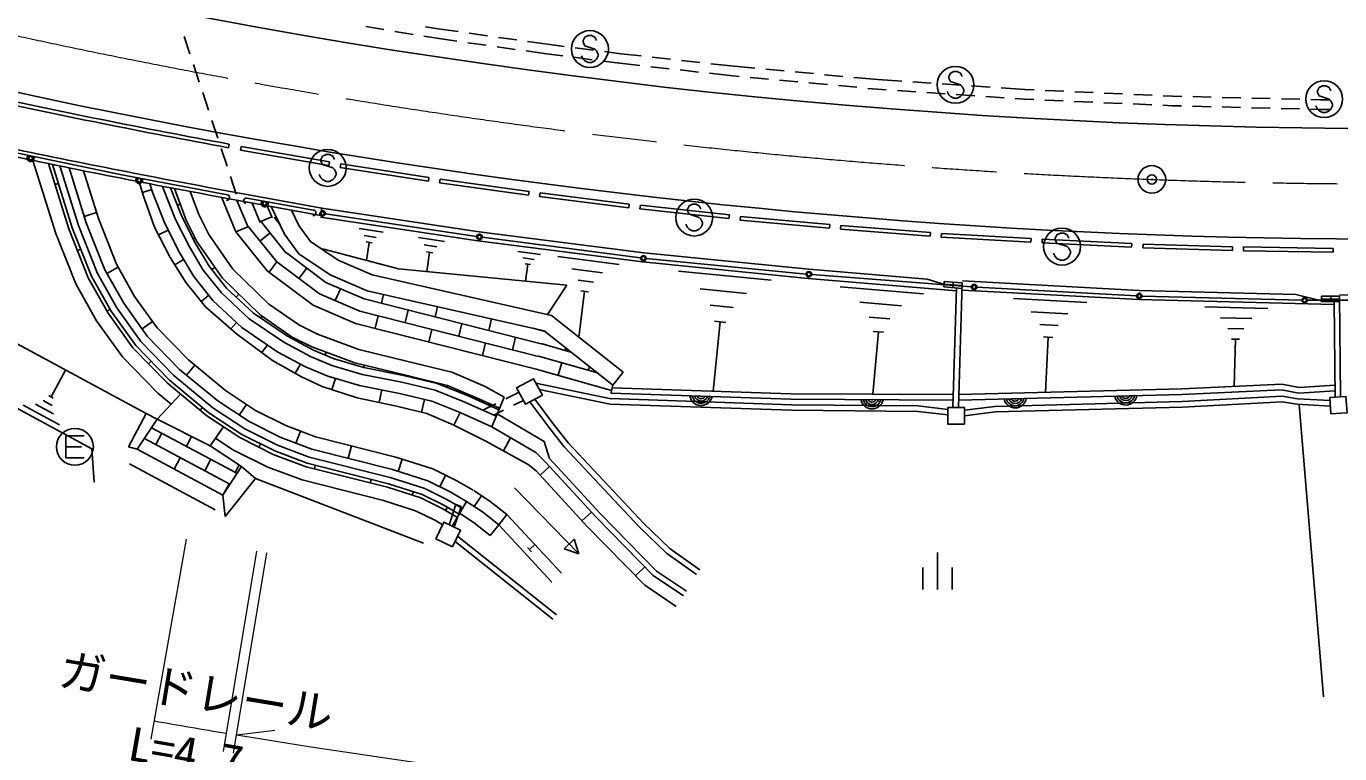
# Model space of a CAD drawing. Units: millimetres at full size, sheet at 1:1000; details may follow other scales. Extents: x 40000 to 680000, y 20000 to 380000.
# Drawn here: x 310850 to 382040, y 240676 to 280111 of the extents above; entities that cross this region are included whole.
import ezdxf
from ezdxf.enums import TextEntityAlignment as Align

# ---------------------------------------------------------------- set-up
doc = ezdxf.new("R2010")
doc.units = ezdxf.units.MM
doc.header["$LTSCALE"] = 1000
doc.header["$PDMODE"] = 32
doc.header["$PDSIZE"] = 500
doc.linetypes.add('CHAIN', pattern=[18.5, 12, -1.5, 3.5, -1.5])
for name, color, linetype, lineweight in [('M-BGD', 7, 'Continuous', 25), ('M-BMK', 2, 'CHAIN', 13), ('M-BMK-SRVR', 3, 'Continuous', 25), ('M-STR-HTXT', 7, 'Continuous', 13), ('M-STR-STR1', 1, 'Continuous', 25), ('M-STR-STRC', 7, 'Continuous', 25)]:
    doc.layers.add(name, color=color, linetype=linetype, lineweight=lineweight)
doc.styles.add('ＭＳ ゴシック', font='')
doc.styles.get('ＭＳ ゴシック').set_extended_font_data('MS Gothic')

msp = doc.modelspace()

# ---------------------------------------------------------------- linework, layer by layer
at = {"layer": 'M-BGD'}
for p, q in [((330233, 279932), (329247, 280095)), ((331812, 279671), (330825, 279834)), ((333177, 279972), (332488, 280086)), ((334262, 279819), (333177, 279972)), ((333098, 279458), (332404, 279573)), ((334188, 279304), (333098, 279458)), ((335772, 279080), (334782, 279220)), ((335846, 279595), (334856, 279735)), ((337431, 279371), (336441, 279511)), ((339110, 279134), (338025, 279287)), ((340002, 279019), (339110, 279134)), ((337357, 278857), (336366, 278996)), ((339041, 278619), (337951, 278773)), ((339937, 278503), (339041, 278619)), ((341523, 278299), (340532, 278427)), ((341589, 278815), (340597, 278942)), ((343076, 278623), (342184, 278738)), ((344170, 278501), (343076, 278623)), ((345760, 278325), (344766, 278435)), ((343014, 278107), (342119, 278222)), ((344113, 277985), (343014, 278107)), ((345703, 277808), (344709, 277918)), ((347293, 277631), (346299, 277742)), ((347351, 278148), (346357, 278258)), ((349041, 277960), (347947, 278082)), ((350334, 277839), (349041, 277960)), ((351927, 277691), (350932, 277784)), ((348988, 277443), (347889, 277565)), ((349490, 277396), (348988, 277443)), ((351084, 277247), (350088, 277340)), ((352677, 277099), (351681, 277192)), ((353520, 277543), (352525, 277635)), ((354270, 276950), (353274, 277043)), ((355113, 277394), (354118, 277487)), ((357004, 277218), (355711, 277338)), ((358298, 277131), (357004, 277218)), ((359894, 277024), (358897, 277091)), ((361491, 276916), (360493, 276983)), ((355863, 276802), (354867, 276895)), ((356963, 276699), (356460, 276746)), ((357465, 276666), (356963, 276699)), ((359061, 276558), (358063, 276625)), ((360657, 276451), (359660, 276518)), ((362254, 276344), (361256, 276411)), ((363087, 276809), (362089, 276876)), ((363850, 276237), (362852, 276304)), ((364980, 276682), (363686, 276769)), ((365479, 276659), (364980, 276682)), ((367078, 276588), (366079, 276632)), ((368676, 276516), (367677, 276561)), ((370275, 276444), (369276, 276489)), ((371873, 276372), (370874, 276417)), ((372972, 276323), (372472, 276345)), ((373478, 276311), (372972, 276323)), ((375077, 276271), (374078, 276296)), ((376677, 276232), (375677, 276257)), ((364951, 276163), (364449, 276196)), ((365456, 276140), (364951, 276163)), ((367054, 276068), (366055, 276113)), ((368653, 275996), (367654, 276041)), ((370251, 275925), (369252, 275969)), ((371849, 275853), (370850, 275898)), ((372954, 275803), (372449, 275826)), ((373466, 275791), (372954, 275803)), ((375065, 275751), (374065, 275776)), ((376665, 275712), (375665, 275737)), ((378264, 275673), (377264, 275698)), ((378276, 276193), (377277, 276217)), ((379864, 275634), (378864, 275658)), ((379876, 276154), (378876, 276178)), ((380975, 275607), (380463, 275619)), ((380981, 276127), (380476, 276139)), ((381485, 275606), (380975, 275607)), ((381485, 276126), (380981, 276127)), ((321854, 273722), (321818, 273525)), ((322504, 273598), (322470, 273401)), ((322470, 273401), (327256, 272559)), ((322504, 273598), (327290, 272756)), ((327290, 272756), (327256, 272559)), ((327892, 272648), (327861, 272451)), ((327861, 272451), (332646, 271710)), ((327892, 272648), (332677, 271908)), ((312596, 271592), (312405, 271532)), ((317147, 271098), (317647, 271256)), ((332677, 271908), (332646, 271710)), ((333280, 271814), (333253, 271616)), ((333253, 271616), (338072, 270960)), ((333280, 271814), (338099, 271158)), ((326876, 270250), (322203, 271103)), ((322869, 269223), (322268, 270668)), ((322284, 270629), (322346, 270655)), ((322346, 270670), (326804, 269856)), ((323524, 269471), (323085, 270526)), ((338099, 271158), (338072, 270960)), ((338700, 271074), (338675, 270876)), ((338675, 270876), (343504, 270274)), ((338700, 271074), (343529, 270472)), ((314660, 270011), (313992, 269802)), ((319198, 270464), (319043, 270405)), ((324179, 269719), (323903, 270384)), ((326876, 270250), (326804, 269856)), ((343529, 270472), (343504, 270274)), ((344135, 270408), (344113, 270209)), ((344113, 270209), (348935, 269683)), ((344135, 270408), (348957, 269882)), ((348957, 269882), (348935, 269683)), ((322214, 268975), (322861, 269244)), ((324427, 267334), (322903, 269236)), ((323507, 269513), (324153, 269782)), ((324944, 267808), (323591, 269496)), ((324610, 269344), (324279, 269757)), ((328887, 269140), (330187, 268945)), ((349563, 269803), (349545, 269604)), ((349545, 269604), (354384, 269173)), ((349563, 269803), (354401, 269372)), ((354401, 269372), (354384, 269173)), ((355002, 269317), (354987, 269117)), ((354987, 269117), (359841, 268736)), ((355002, 269317), (359857, 268935)), ((318017, 268796), (318533, 269065)), ((319893, 268597), (319992, 268648)), ((323518, 268468), (324064, 268906)), ((329163, 268766), (329813, 268669)), ((329277, 268417), (329602, 268368)), ((329440, 268393), (329297, 267417)), ((332118, 268656), (333511, 268448)), ((359857, 268935), (359841, 268736)), ((360458, 268876), (360447, 268676)), ((360447, 268676), (365297, 268400)), ((360458, 268876), (365308, 268600)), ((365308, 268600), (365297, 268400)), ((365916, 268572), (365906, 268372)), ((365916, 268572), (370765, 268329)), ((313807, 268027), (313621, 267953)), ((327095, 266221), (324960, 267822)), ((332414, 268256), (333111, 268152)), ((332536, 267881), (332884, 267829)), ((332710, 267855), (332562, 266809)), ((337500, 267900), (338727, 267743)), ((365906, 268372), (370755, 268130)), ((370765, 268329), (370755, 268130)), ((371378, 268298), (371372, 268098)), ((371372, 268098), (376221, 267960)), ((371378, 268298), (376227, 268160)), ((376227, 268160), (376221, 267960)), ((376831, 268146), (376828, 267946)), ((376828, 267946), (381683, 267863)), ((376831, 268146), (381687, 268063)), ((381687, 268063), (381683, 267863)), ((315833, 267054), (315223, 266712)), ((318900, 267179), (319376, 267475)), ((321069, 267039), (320907, 266926)), ((324009, 266785), (324406, 267315)), ((326752, 265603), (324435, 267341)), ((325629, 266445), (326049, 267005)), ((337768, 267554), (338381, 267476)), ((337882, 267228), (338188, 267189)), ((338035, 267208), (337915, 266289)), ((339658, 267624), (342989, 267199)), ((340420, 266963), (342086, 266750)), ((340766, 266354), (341598, 266248)), ((346207, 266843), (351218, 266342)), ((359671, 266400), (360564, 266136)), ((360597, 266278), (360574, 265979)), ((360597, 266278), (361585, 266203)), ((322373, 265584), (322227, 265433)), ((328934, 264666), (326750, 265601)), ((329164, 265328), (327092, 266216)), ((327600, 265237), (327876, 265880)), ((330097, 265095), (330218, 265574)), ((340153, 266072), (339110, 264482)), ((341111, 265746), (340807, 263246)), ((340903, 265773), (341319, 265720)), ((347376, 265883), (349882, 265632)), ((354970, 265995), (359478, 265613)), ((360574, 265979), (361576, 265903)), ((360585, 266128), (361581, 266053)), ((361095, 266240), (361072, 265941)), ((361277, 265925), (361078, 259453)), ((361585, 266203), (361378, 259454)), ((379665, 265576), (381060, 265234)), ((320329, 265197), (320738, 265531)), ((338765, 262903), (329165, 265330)), ((333005, 264359), (333145, 264911)), ((347919, 264985), (349172, 264860)), ((356033, 265148), (358288, 264957)), ((364355, 265355), (368341, 265142)), ((374731, 264901), (378150, 264814)), ((381059, 265475), (382037, 265483)), ((381059, 265475), (381061, 265175)), ((381060, 265325), (382039, 265333)), ((381061, 265175), (382040, 265183)), ((381559, 265479), (381561, 265179)), ((381740, 265180), (381787, 260001)), ((382037, 265483), (382087, 260022)), ((317352, 259112), (307745, 264308)), ((315397, 264766), (315222, 264668)), ((323634, 264389), (323564, 264287)), ((338622, 262218), (328934, 264666)), ((329754, 263737), (329925, 264416)), ((331379, 264048), (331551, 264727)), ((335914, 263624), (336071, 264248)), ((348149, 264118), (348775, 264056)), ((356533, 264349), (357661, 264253)), ((365316, 264638), (367309, 264531)), ((375571, 264309), (377281, 264266)), ((317694, 264111), (317125, 263703)), ((321936, 263704), (322241, 264052)), ((332662, 263002), (332834, 263681)), ((334288, 263313), (334459, 263992)), ((338908, 263589), (338318, 263739)), ((338936, 263585), (338909, 263592)), ((348462, 264087), (348075, 260330)), ((357033, 263550), (356735, 260169)), ((356752, 263573), (357315, 263526)), ((365778, 263947), (366775, 263893)), ((375984, 263728), (376839, 263707)), ((323625, 262425), (323925, 262835)), ((325232, 263187), (325270, 263258)), ((335571, 262267), (335742, 262946)), ((337196, 262578), (337368, 263257)), ((340370, 262452), (338766, 262906)), ((365992, 263269), (366490, 263242)), ((366241, 263256), (366102, 260265)), ((376183, 263153), (376611, 263142)), ((376397, 263148), (376314, 260584)), ((327111, 262439), (327054, 262283)), ((341804, 261318), (338622, 262219)), ((340061, 262539), (340097, 262667)), ((312191, 260023), (312991, 261500)), ((317618, 261949), (317475, 261809)), ((319984, 261740), (319538, 261201)), ((325425, 261301), (325709, 261796)), ((329181, 261740), (329149, 261607)), ((339680, 261192), (339871, 261865)), ((341314, 261457), (341371, 261660)), ((342638, 260659), (343196, 261365)), ((327418, 260419), (327610, 261017)), ((331423, 261156), (331431, 261191)), ((333637, 260543), (333676, 260640)), ((342555, 259919), (338471, 260761)), ((342638, 260659), (342567, 260375)), ((312315, 259956), (312068, 260089)), ((319216, 260169), (317946, 258810)), ((329972, 259726), (330115, 260399)), ((332263, 259188), (332437, 259885)), ((336751, 260007), (336084, 258398)), ((337557, 260272), (336846, 259918)), ((342494, 259625), (338658, 260416)), ((342567, 260375), (342556, 260213)), ((312644, 258505), (310674, 259570)), ((312329, 259099), (311344, 259632)), ((312260, 259561), (311768, 259827)), ((320401, 259446), (320273, 259292)), ((322784, 259610), (322398, 259026)), ((334027, 258488), (334369, 259171)), ((336308, 259651), (335597, 259297)), ((335932, 259664), (335895, 259580)), ((336722, 259298), (336186, 259032)), ((337796, 259832), (337259, 259566)), ((379844, 259615), (381155, 243767)), ((317946, 258810), (316861, 257178)), ((313986, 257914), (312986, 257914)), ((312986, 257914), (312986, 256714)), ((321892, 255287), (317250, 257763)), ((322270, 255878), (317640, 258349)), ((317873, 257431), (318203, 258049)), ((319526, 257342), (319811, 257876)), ((321542, 258393), (320816, 257372)), ((325715, 258167), (325468, 257511)), ((336708, 257100), (337095, 257806)), ((312986, 257314), (313836, 257314)), ((316861, 257178), (316397, 257318)), ((321513, 254695), (316861, 257178)), ((323551, 257472), (323461, 257293)), ((328474, 257367), (328302, 256688)), ((312986, 256714), (313986, 256714)), ((321090, 253901), (316437, 256384)), ((318867, 256107), (319196, 256725)), ((320520, 256019), (320849, 256636)), ((322173, 255930), (322386, 256330)), ((326515, 256316), (326466, 256122)), ((331219, 256650), (331009, 255983)), ((322507, 256250), (321513, 254695)), ((323270, 255593), (321634, 253532)), ((332388, 252085), (323270, 255593)), ((333579, 255776), (333265, 255150)), ((338699, 255772), (339214, 256246)), ((321513, 254695), (321843, 255312)), ((329536, 255550), (329487, 255356)), ((331832, 254884), (331772, 254693)), ((337313, 255091), (340798, 251506)), ((321634, 253532), (321513, 254695)), ((333771, 253084), (334139, 254182)), ((333936, 253005), (334718, 254355)), ((334423, 254086), (334139, 254182)), ((335518, 254665), (335132, 254081)), ((333675, 254035), (333575, 253862)), ((334043, 252954), (334423, 254086)), ((336901, 253651), (339852, 250460)), ((340970, 253305), (341485, 253779)), ((336464, 253093), (339338, 249984)), ((339399, 247963), (334096, 252186)), ((339585, 248198), (334229, 252463)), ((338121, 251742), (338415, 252014)), ((340006, 251783), (340544, 252305)), ((340544, 252305), (340798, 251506)), ((338230, 251625), (338013, 251860)), ((340798, 251506), (340006, 251783)), ((360241, 251580), (360241, 249580)), ((343876, 250315), (344377, 250804)), ((359441, 250780), (359441, 249580)), ((361041, 250780), (361041, 249580))]:
    msp.add_line(p, q, dxfattribs=at)
for points in [[(299158, 275155), (296222, 275593), (295062, 275411), (294418, 274027), (294956, 272368), (297954, 268263), (300294, 265375), (308630, 260335), (314402, 257213), (314527, 255396)], [(311212, 272839), (312449, 268872), (313529, 266153), (314652, 264151), (316058, 262188), (317973, 260225), (318703, 259620)], [(312052, 272666), (313157, 269123), (314208, 266476), (315286, 264554), (316635, 262671), (318482, 260777), (320633, 258994), (322424, 257810), (324239, 256905), (326024, 256234), (330422, 255119), (332237, 254547), (333385, 253971), (334217, 253489)], [(312276, 272620), (313345, 269189), (314389, 266563), (315455, 264662), (316788, 262800), (318618, 260924), (320752, 259155), (322525, 257984), (324319, 257089), (326084, 256426), (330476, 255312), (332312, 254733), (333480, 254147), (334317, 253662)], [(312667, 272540), (313675, 269306), (314706, 266713), (315751, 264850), (317057, 263025), (318856, 261182), (320961, 259436), (322700, 258287), (324459, 257410), (326189, 256760), (330572, 255649), (332444, 255058), (333647, 254456), (334493, 253965)], [(313170, 272438), (314100, 269457), (315113, 266907), (316131, 265092), (317403, 263315), (319161, 261513), (321230, 259798), (322925, 258678), (324639, 257823), (326324, 257190), (330695, 256082), (332614, 255477), (333861, 254852), (334718, 254355)], [(313953, 272280), (314760, 269690), (315746, 267209), (316723, 265468), (317942, 263765), (319636, 262028), (321647, 260361), (323276, 259285), (324919, 258465), (326533, 257859), (330886, 256755), (332878, 256127), (334193, 255468), (335069, 254960)], [(338479, 256011), (338061, 256359), (335754, 257623), (333986, 258509), (332555, 259115), (330910, 259526), (328790, 259978), (326886, 260590), (325770, 261103), (324205, 262001), (322237, 263440), (320567, 264906), (319511, 266196), (318653, 267576), (317799, 269214), (317209, 270900), (316961, 271686)], [(336084, 258398), (334369, 259171), (332824, 259792), (331076, 260211), (328911, 260634), (327203, 261136), (325988, 261646), (324493, 262450), (322539, 263774), (320970, 265239), (319935, 266540), (319151, 267850), (318371, 269382), (317706, 271072), (317548, 271572)], [(336322, 258971), (334613, 259741), (333013, 260384), (331208, 260817), (329058, 261237), (327410, 261722), (326255, 262206), (324815, 262981), (322927, 264260), (321427, 265661), (320446, 266894), (319694, 268150), (318937, 269637), (318290, 271279), (318240, 271439)], [(336467, 259322), (334762, 260091), (333129, 260747), (331289, 261188), (329149, 261607), (327538, 262080), (326419, 262549), (325012, 263306), (323165, 264558), (321706, 265920), (320759, 267111), (320027, 268334), (319284, 269793), (318668, 271357)], [(318876, 271317), (319522, 269607), (320093, 268441), (321478, 266453), (323527, 264463), (325270, 263258), (326332, 262727), (328662, 261866), (331431, 261191), (333676, 260640), (335384, 259906), (336504, 259411)], [(319739, 271154), (320211, 269905), (320741, 268823), (322052, 266941), (324004, 265045), (325653, 263905), (326631, 263416), (328882, 262585), (331609, 261920), (333915, 261354), (335714, 260580), (336751, 260007)], [(342567, 260375), (338479, 261532), (328703, 264003), (326409, 264985), (323910, 266860), (322214, 268975), (321450, 270810)], [(324131, 270344), (324848, 268846), (325626, 267781), (327322, 266632), (329320, 265777), (338912, 263604), (342638, 260659)], [(325225, 270145), (325624, 269310), (326261, 268438), (327756, 267426), (329599, 266637), (339309, 264437), (343196, 261365)], [(326876, 270250), (335393, 268975), (344314, 267836), (353273, 266941), (359671, 266400)], [(326802, 269755), (335324, 268480), (344258, 267340), (353227, 266443), (361272, 265763)], [(340153, 266072), (331030, 266957), (326901, 268054)], [(361589, 266305), (371174, 265791), (379665, 265576)], [(361573, 265805), (371155, 265292), (381742, 265023)], [(382037, 265552), (388134, 265536), (397085, 265730), (400114, 265856)], [(381781, 260650), (379838, 260530), (378897, 260707), (373492, 260451), (361389, 260145)], [(338412, 259890), (339414, 258559), (340233, 257507), (344300, 253175), (345748, 251789), (347355, 250646)], [(342504, 259925), (352325, 259595), (359184, 259533), (360801, 259344)], [(342556, 260213), (352290, 259891), (361090, 259850)], [(361100, 260150), (352295, 260191), (342601, 260512)], [(361390, 259845), (373503, 260152), (378876, 260406), (379819, 260229), (381784, 260350)], [(361699, 259294), (363344, 259505), (373507, 259766), (378944, 260052), (379755, 259920), (381516, 259828)], [(338146, 259746), (339176, 258377), (340005, 257312), (344087, 252964), (345556, 251557), (347181, 250401)], [(342494, 259625), (352319, 259295), (359165, 259233), (360801, 259042)], [(361700, 258992), (363367, 259205), (373518, 259467), (378927, 259750), (379723, 259621), (381537, 259526)], [(323270, 255593), (322507, 256250), (320816, 257372), (317946, 258810), (317352, 259112), (316397, 257318)], [(339215, 256688), (338918, 257608), (336374, 259097)], [(321107, 257782), (322049, 257159), (323939, 256217), (325799, 255518), (330216, 254398), (331954, 253850), (333029, 253311), (333413, 253089)], [(338994, 256485), (338460, 257007), (336084, 258398)], [(346470, 249236), (344824, 250347), (341744, 253498), (338994, 256485)], [(346638, 249485), (345017, 250578), (341962, 253704), (339215, 256688)], [(346079, 248656), (344373, 249806), (341236, 253016), (338479, 256011)], [(335104, 254939), (335987, 254355), (336896, 253644)], [(334718, 254355), (335578, 253787), (336464, 253093)], [(334305, 253729), (335139, 253177), (336002, 252502)], [(336002, 252502), (336464, 253093), (336896, 253644)]]:
    msp.add_lwpolyline(points, dxfattribs=at)
for points in [[(338823, 260113), (338336, 261008), (337426, 260514), (337912, 259619)], [(382435, 259161), (381567, 259100), (381505, 259981), (382372, 260042)], [(361700, 258535), (360802, 258534), (360801, 259453), (361699, 259454)], [(333959, 251900), (334386, 252790), (333478, 253225), (333051, 252334)]]:
    msp.add_lwpolyline(points, close=True, dxfattribs=at)
msp.add_circle((313486, 257314), 1000, dxfattribs=at)
for centre, radius, start, end in [((398417, 690388), 423842, 257.68512, 259.58794), ((398417, 690388), 423642, 257.68512, 259.58794), ((409584, 748243), 485075, 258.09794, 259.62217), ((347427, 260162), 610, 188.49197, 347.71426), ((347427, 260162), 488, 191.13009, 345.07614), ((347427, 260162), 366, 195.59354, 340.61269), ((347427, 260162), 244, 204.8994, 331.30683), ((347427, 260162), 122, 242.47751, 293.72872), ((356690, 259980), 610, 190.12449, 349.34678), ((356690, 259980), 488, 192.76262, 346.70866), ((356690, 259980), 366, 197.22606, 342.24521), ((356690, 259980), 244, 206.53192, 332.93935), ((356690, 259980), 122, 244.11003, 295.36124), ((364445, 260032), 610, 191.84053, 351.06281), ((364445, 260032), 488, 194.47865, 348.42469), ((364445, 260032), 366, 198.9421, 343.96124), ((364445, 260032), 244, 208.24795, 334.65538), ((364445, 260032), 122, 245.82606, 297.07727), ((370443, 260184), 610, 191.84053, 351.06281), ((370443, 260184), 488, 194.47865, 348.42469), ((370443, 260184), 366, 198.9421, 343.96124), ((370443, 260184), 244, 208.24795, 334.65538), ((370443, 260184), 122, 245.82606, 297.07727)]:
    msp.add_arc(centre, radius, start, end, dxfattribs=at)
at = {"layer": 'M-BMK'}
msp.add_arc((384886, 621566), 350000, 251.58911, 277.79874, dxfattribs=at)
at = {"layer": 'M-BMK-SRVR'}
msp.add_circle((371857, 271808), 750, dxfattribs=at)
msp.add_point((371857, 271808), dxfattribs=at)
at = {"layer": 'M-STR-HTXT'}
for p, q in [((317618, 241472), (319535, 252304)), ((321544, 240798), (323349, 251649)), ((322090, 240708), (323880, 251561)), ((322253, 241694), (324324, 241961))]:
    msp.add_line(p, q, dxfattribs=at)
for start, end in [(259.96389, 260.55511), (260.6373, 273.56916)]:
    msp.add_arc((384886, 621566), 385000, start, end, dxfattribs=at)
at = {"layer": 'M-STR-STR1'}
for p, q in [((319407, 279557), (319721, 278608)), ((319909, 278038), (320223, 277089)), ((320412, 276519), (320726, 275570)), ((320914, 275000), (321228, 274051)), ((321417, 273481), (321731, 272532)), ((321919, 271962), (322233, 271013))]:
    msp.add_line(p, q, dxfattribs=at)
msp.add_arc((409531, 747984), 485210, 258.12509, 259.64863, dxfattribs=at)
at = {"layer": 'M-STR-STRC'}
for p, q in [((341128, 279514), (341037, 279332)), ((341037, 279332), (341037, 279241)), ((341037, 279241), (341128, 279059)), ((341310, 279605), (341128, 279514)), ((341492, 279605), (341310, 279605)), ((341674, 279514), (341492, 279605)), ((341765, 279332), (341674, 279514)), ((341037, 278332), (340947, 278514)), ((341128, 279059), (341674, 278878)), ((341674, 278878), (341765, 278787)), ((341765, 278787), (341856, 278605)), ((341856, 278514), (341765, 278332)), ((341856, 278605), (341856, 278514)), ((341128, 278241), (341037, 278332)), ((341310, 278150), (341128, 278241)), ((341492, 278150), (341310, 278150)), ((341674, 278241), (341492, 278150)), ((341765, 278332), (341674, 278241)), ((361124, 277665), (360942, 277574)), ((361305, 277665), (361124, 277665)), ((361487, 277574), (361305, 277665)), ((360942, 277574), (360851, 277392)), ((360851, 277392), (360851, 277301)), ((360851, 277301), (360942, 277119)), ((360942, 277119), (361487, 276937)), ((361578, 277392), (361487, 277574)), ((361487, 276937), (361578, 276846)), ((360851, 276392), (360760, 276574)), ((360942, 276301), (360851, 276392)), ((361124, 276210), (360942, 276301)), ((361487, 276301), (361305, 276210)), ((361578, 276392), (361487, 276301)), ((361578, 276846), (361669, 276665)), ((361669, 276574), (361578, 276392)), ((361669, 276665), (361669, 276574)), ((380923, 276796), (380832, 276615)), ((380832, 276615), (380832, 276524)), ((380832, 276524), (380923, 276342)), ((381105, 276887), (380923, 276796)), ((380923, 276342), (381468, 276160)), ((381287, 276887), (381105, 276887)), ((381468, 276796), (381287, 276887)), ((381559, 276615), (381468, 276796)), ((361305, 276210), (361124, 276210)), ((380832, 275615), (380741, 275796)), ((380923, 275524), (380832, 275615)), ((381105, 275433), (380923, 275524)), ((381468, 275524), (381287, 275433)), ((381468, 276160), (381559, 276069)), ((381559, 275615), (381468, 275524)), ((381559, 276069), (381650, 275887)), ((381650, 275796), (381559, 275615)), ((381650, 275887), (381650, 275796)), ((381287, 275433), (381105, 275433)), ((326914, 273069), (326823, 272887)), ((326823, 272887), (326823, 272796)), ((326823, 272796), (326914, 272614)), ((327096, 273159), (326914, 273069)), ((327277, 273159), (327096, 273159)), ((327459, 273069), (327277, 273159)), ((327550, 272887), (327459, 273069)), ((326823, 271887), (326732, 272069)), ((326914, 272614), (327459, 272432)), ((327459, 272432), (327550, 272341)), ((327550, 272341), (327641, 272159)), ((327641, 272069), (327550, 271887)), ((327641, 272159), (327641, 272069)), ((326914, 271796), (326823, 271887)), ((327096, 271705), (326914, 271796)), ((327277, 271705), (327096, 271705)), ((327459, 271796), (327277, 271705)), ((327550, 271887), (327459, 271796)), ((322808, 270797), (326427, 270149)), ((327063, 269947), (335261, 268714)), ((346782, 270376), (346691, 270195)), ((346691, 270195), (346691, 270104)), ((346691, 270104), (346782, 269922)), ((346964, 270467), (346782, 270376)), ((346782, 269922), (347328, 269740)), ((347146, 270467), (346964, 270467)), ((347328, 270376), (347146, 270467)), ((347419, 270195), (347328, 270376)), ((346691, 269195), (346600, 269376)), ((346782, 269104), (346691, 269195)), ((346964, 269013), (346782, 269104)), ((347328, 269104), (347146, 269013)), ((347328, 269740), (347419, 269649)), ((347419, 269195), (347328, 269104)), ((347419, 269649), (347509, 269467)), ((347509, 269376), (347419, 269195)), ((347509, 269467), (347509, 269376)), ((335559, 268673), (344149, 267553)), ((347146, 269013), (346964, 269013)), ((366716, 268804), (366625, 268622)), ((366625, 268622), (366625, 268531)), ((366625, 268531), (366716, 268349)), ((366898, 268895), (366716, 268804)), ((367080, 268895), (366898, 268895)), ((367262, 268804), (367080, 268895)), ((367353, 268622), (367262, 268804)), ((366625, 267622), (366534, 267804)), ((366716, 268349), (367262, 268167)), ((367262, 268167), (367353, 268076)), ((367353, 268076), (367443, 267895)), ((367443, 267804), (367353, 267622)), ((367443, 267895), (367443, 267804)), ((344447, 267519), (353122, 266681)), ((366716, 267531), (366625, 267622)), ((366898, 267440), (366716, 267531)), ((367080, 267440), (366898, 267440)), ((367262, 267531), (367080, 267440)), ((367353, 267622), (367262, 267531)), ((353420, 266655), (362077, 265990)), ((362377, 265970), (371030, 265497)), ((371330, 265485), (379989, 265260)), ((380288, 265256), (387999, 265253))]:
    msp.add_line(p, q, dxfattribs=at)
msp.add_lwpolyline([(310133, 273282), (315938, 272076), (321752, 270975)], dxfattribs=at)
for centre, radius in [((341401, 278878), 1000), ((361215, 276937), 1000), ((381196, 276160), 1000), ((327187, 272432), 1000), ((311089, 272968), 100), ((316970, 271766), 100), ((323773, 270510), 100), ((347055, 269740), 1000), ((326915, 269970), 150), ((326915, 269970), 120), ((326915, 269970), 100), ((366989, 268167), 1000), ((335410, 268692), 150), ((335410, 268692), 120), ((335410, 268692), 100), ((344298, 267533), 150), ((344298, 267533), 120), ((344298, 267533), 100), ((353271, 266667), 150), ((353271, 266667), 120), ((353271, 266667), 100), ((362227, 265978), 150), ((362227, 265978), 120), ((362227, 265978), 100), ((371180, 265489), 150), ((371180, 265489), 120), ((371180, 265489), 100), ((380138, 265256), 150), ((380138, 265256), 120), ((380138, 265256), 100)]:
    msp.add_circle(centre, radius, dxfattribs=at)
for centre, radius, start, end in [((384886, 621566), 347000, 251.58911, 277.79874), ((384897, 621842), 353272, 257.41173, 277.79085), ((311089, 272968), 188, 131.39865, 25.13844), ((311089, 272968), 150, 119.67817, 36.85892), ((311089, 272968), 112, 78.26857, 78.26852), ((316970, 271766), 188, 132.40561, 26.1454), ((316970, 271766), 150, 120.68513, 37.86588), ((316970, 271766), 112, 79.27553, 79.27549), ((321725, 270828), 150, 259.27551, 79.27551), ((322782, 270650), 150, 79.84556, 259.84556), ((323773, 270510), 188, 132.97566, 26.71545), ((323773, 270510), 150, 121.25518, 38.43593), ((323773, 270510), 112, 79.84558, 79.84553), ((326400, 270002), 150, 259.84556, 79.84556)]:
    msp.add_arc(centre, radius, start, end, dxfattribs=at)

# ---------------------------------------------------------------- texts
at = {"layer": 'M-STR-HTXT', "style": 'ＭＳ ゴシック'}
msp.add_text('ガードレール', height=1833, rotation=350.531, dxfattribs=at).set_placement((319832, 242609), align=Align.BOTTOM_CENTER)
msp.add_text('L=4.7', height=1833, rotation=350.066, dxfattribs=at).set_placement((319663, 241623), align=Align.TOP_CENTER)

doc.saveas('drawing.dxf')
